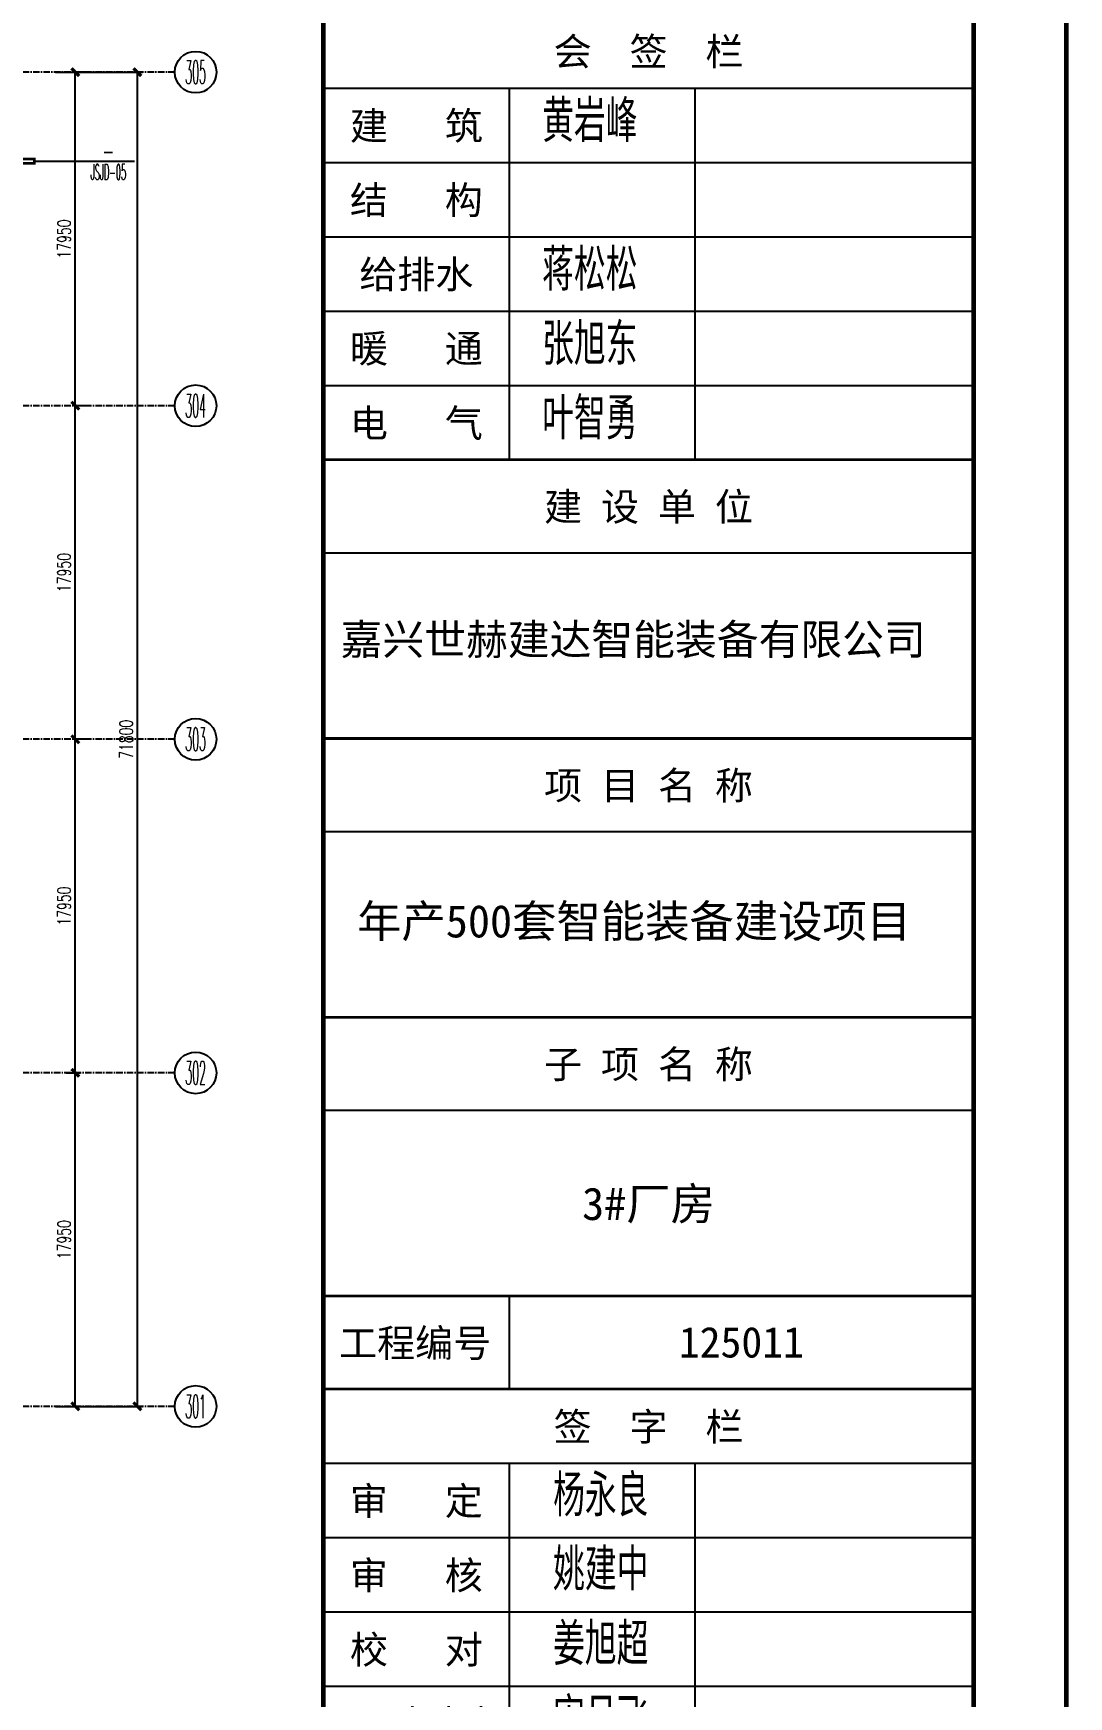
# Model space of a CAD drawing. Extents: x -599358 to 2865263, y -1062760 to 486533.
# Drawn here: x 1994957 to 2050709, y -895172 to -805656 of the extents above; entities that cross this region are included whole.
import ezdxf
from ezdxf.enums import TextEntityAlignment as Align

# ---------------------------------------------------------------- set-up
doc = ezdxf.new("R2010")
doc.units = 0
doc.set_wipeout_variables(frame=1)
doc.linetypes.add('CENTER', pattern=[2, 1.25, -0.25, 0.25, -0.25])
doc.linetypes.add('DASH', pattern=[0.35, 0.25, -0.1])
for name, color, linetype in [('0-cxFrame', 155, 'Continuous'), ('3符号', 173, 'Continuous'), ('3索引', 3, 'Continuous'), ('DIM', 173, 'Continuous'), ('DOTE', 1, 'CENTER'), ('qianming', 155, 'Continuous')]:
    doc.layers.add(name, color=color, linetype=linetype)
doc.layers.add('0-cxText', color=131, linetype='Continuous', lineweight=25)
doc.styles.add('_TCH_AXIS', font='COMPLEX', dxfattribs={"bigfont": 'GBCBIG'})
doc.styles.add('BZHZ', font='bzxw', dxfattribs={"width": 0.8, "bigfont": 'bzhz'})
doc.styles.add('cx_biaoti', font='')
doc.styles.add('cx_tuming', font='simhei.ttf')
doc.styles.add('cx_tuqian1', font='宋体.shx')
doc.styles.add('DHTEXT-1', font='romans.shx', dxfattribs={"width": 0.7, "bigfont": 'chinese.shx'})
doc.styles.add('卓越符号', font='ROMANS.shx', dxfattribs={"width": 0.7, "bigfont": 'CHINESE.shx'})
doc.styles.add('黑体', font='simhei.ttf')
doc.styles.get('cx_biaoti').set_extended_font_data('SimSun')
doc.dimstyles.new('ZN280', dxfattribs={"dimscale": 280, "dimtxt": 2.5, "dimasz": 1.5, "dimexe": 1, "dimexo": 2, "dimgap": 0.9, "dimtad": 1, "dimdec": 0, "dimdsep": 46, "dimtxsty": 'DHTEXT-1', "dimblk": 'ARCHTICK', "dimcen": 2.5, "dimclrd": 173, "dimclre": 173, "dimclrt": 7, "dimazin": 2, "dimtfac": 1, "dimtdec": 0, "dimtix": 1, "dimtmove": 2, "dimatfit": 3, "dimfxl": 0, "dimarcsym": 0})

# ---------------------------------------------------------------- blocks, each defined once
blk = doc.blocks.new('卓越-轴号')
blk.add_circle((0, 0), 4)
at = {"color": 0, "style": '_TCH_AXIS', "width": 1.041667, "flags": 8}
blk.add_attdef('A', text='', height=4.48, dxfattribs=at).set_placement((-2, -2.24), (2, -2.24), align=Align.FIT)
blk = doc.blocks.new('卓越-指向索引')
blk.add_wipeout([(0, 5), (-0.52, 4.97), (-1.04, 4.89), (-1.55, 4.76), (-2.03, 4.57), (-2.5, 4.33), (-2.94, 4.05), (-3.35, 3.72), (-3.72, 3.35), (-4.05, 2.94), (-4.33, 2.5), (-4.57, 2.03), (-4.76, 1.55), (-4.89, 1.04), (-4.97, 0.52), (-5, 0), (-4.97, -0.52), (-4.89, -1.04), (-4.76, -1.55), (-4.57, -2.03), (-4.33, -2.5), (-4.05, -2.94), (-3.72, -3.35), (-3.35, -3.72), (-2.94, -4.05), (-2.5, -4.33), (-2.03, -4.57), (-1.55, -4.76), (-1.04, -4.89), (-0.52, -4.97), (0, -5), (0.52, -4.97), (1.04, -4.89), (1.55, -4.76), (2.03, -4.57), (2.5, -4.33), (2.94, -4.05), (3.35, -3.72), (3.72, -3.35), (4.05, -2.94), (4.33, -2.5), (4.57, -2.03), (4.76, -1.55), (4.89, -1.04), (4.97, -0.52), (5, 0), (4.97, 0.52), (4.89, 1.04), (4.76, 1.55), (4.57, 2.03), (4.33, 2.5), (4.05, 2.94), (3.72, 3.35), (3.35, 3.72), (2.94, 4.05), (2.5, 4.33), (2.03, 4.57), (1.55, 4.76), (1.04, 4.89), (0.52, 4.97)])
blk.add_line((-5, 0), (5, 0))
at = {"color": 0, "style": '卓越符号', "width": 0.7, "flags": 8}
blk.add_attdef('索引编号', text='', height=3, dxfattribs=at).set_placement((0, 0.37), align=Align.CENTER)
at = {"color": 0, "style": '卓越符号', "width": 0.892319, "flags": 8}
blk.add_attdef('图号', text='', height=3, dxfattribs=at).set_placement((-3.41, -3.6), (3.41, -3.6), align=Align.FIT)
blk = doc.blocks.new('_ArchTick')
at = {"color": 0, "linetype": 'ByBlock', "const_width": 0.4}
blk.add_lwpolyline([(-0.5, -0.5), (0.5, 0.5)], dxfattribs=at)
blk = doc.blocks.new('*D1994')
at = {"layer": 'Defpoints', "color": 0, "ltscale": 2800, "transparency": 16777216}
for p in [(1996169, -861600), (1997223, -861600), (1996169, -879550)]:
    blk.add_point(p, dxfattribs=at)
at = {"layer": 'DIM', "color": 173, "linetype": 'ByBlock', "lineweight": -2, "ltscale": 2800, "transparency": 16777216}
for p, q in [((1996729, -861600), (1997503, -861600)), ((1997223, -879550), (1997223, -861600)), ((1996729, -879550), (1997503, -879550))]:
    blk.add_line(p, q, dxfattribs=at)
at = {"layer": 'DIM', "color": 173, "lineweight": -2, "ltscale": 2800, "transparency": 16777216, "xscale": 420, "yscale": 420, "zscale": 420}
for p, rotation in [((1997223, -861600), 90), ((1997223, -879550), 270)]:
    blk.add_blockref('_ArchTick', p, dxfattribs=dict(at, rotation=rotation))
at = {"layer": 'DIM', "color": 7, "ltscale": 2800, "transparency": 16777216, "insert": (1996621, -870575), "char_height": 700, "attachment_point": 5, "rotation": 90, "style": 'DHTEXT-1'}
blk.add_mtext('17950', dxfattribs=at)
blk = doc.blocks.new('*D1995')
at = {"layer": 'Defpoints', "color": 0, "ltscale": 2800, "transparency": 16777216}
for p in [(1997223, -843650), (1997223, -843650), (1996169, -861600)]:
    blk.add_point(p, dxfattribs=at)
at = {"layer": 'DIM', "color": 173, "linetype": 'ByBlock', "lineweight": -2, "ltscale": 2800, "transparency": 16777216}
for p, q in [((1997223, -861600), (1997223, -843650)), ((1997783, -843650), (1997503, -843650)), ((1996729, -861600), (1997503, -861600))]:
    blk.add_line(p, q, dxfattribs=at)
at = {"layer": 'DIM', "color": 173, "lineweight": -2, "ltscale": 2800, "transparency": 16777216, "xscale": 420, "yscale": 420, "zscale": 420}
for p, rotation in [((1997223, -843650), 90), ((1997223, -861600), 270)]:
    blk.add_blockref('_ArchTick', p, dxfattribs=dict(at, rotation=rotation))
at = {"layer": 'DIM', "color": 7, "ltscale": 2800, "transparency": 16777216, "insert": (1996621, -852625), "char_height": 700, "attachment_point": 5, "rotation": 90, "style": 'DHTEXT-1'}
blk.add_mtext('17950', dxfattribs=at)
blk = doc.blocks.new('*D1996')
at = {"layer": 'Defpoints', "color": 0, "ltscale": 2800, "transparency": 16777216}
for p in [(1997223, -825700), (1997223, -825700), (1997223, -843650)]:
    blk.add_point(p, dxfattribs=at)
at = {"layer": 'DIM', "color": 173, "linetype": 'ByBlock', "lineweight": -2, "ltscale": 2800, "transparency": 16777216}
for p, q in [((1997223, -843650), (1997223, -825700)), ((1997783, -825700), (1997503, -825700)), ((1997783, -843650), (1997503, -843650))]:
    blk.add_line(p, q, dxfattribs=at)
at = {"layer": 'DIM', "color": 173, "lineweight": -2, "ltscale": 2800, "transparency": 16777216, "xscale": 420, "yscale": 420, "zscale": 420}
for p, rotation in [((1997223, -825700), 90), ((1997223, -843650), 270)]:
    blk.add_blockref('_ArchTick', p, dxfattribs=dict(at, rotation=rotation))
at = {"layer": 'DIM', "color": 7, "ltscale": 2800, "transparency": 16777216, "insert": (1996621, -834675), "char_height": 700, "attachment_point": 5, "rotation": 90, "style": 'DHTEXT-1'}
blk.add_mtext('17950', dxfattribs=at)
blk = doc.blocks.new('*D1997')
at = {"layer": 'Defpoints', "color": 0, "ltscale": 2800, "transparency": 16777216}
for p in [(1997223, -807750), (1997223, -807750), (1997223, -825700)]:
    blk.add_point(p, dxfattribs=at)
at = {"layer": 'DIM', "color": 173, "linetype": 'ByBlock', "lineweight": -2, "ltscale": 2800, "transparency": 16777216}
for p, q in [((1997223, -825700), (1997223, -807750)), ((1997783, -807750), (1997503, -807750)), ((1997783, -825700), (1997503, -825700))]:
    blk.add_line(p, q, dxfattribs=at)
at = {"layer": 'DIM', "color": 173, "lineweight": -2, "ltscale": 2800, "transparency": 16777216, "xscale": 420, "yscale": 420, "zscale": 420}
for p, rotation in [((1997223, -807750), 90), ((1997223, -825700), 270)]:
    blk.add_blockref('_ArchTick', p, dxfattribs=dict(at, rotation=rotation))
at = {"layer": 'DIM', "color": 7, "ltscale": 2800, "transparency": 16777216, "insert": (1996621, -816725), "char_height": 700, "attachment_point": 5, "rotation": 90, "style": 'DHTEXT-1'}
blk.add_mtext('17950', dxfattribs=at)
blk = doc.blocks.new('*D1998')
at = {"layer": 'Defpoints', "color": 0, "ltscale": 2800, "transparency": 16777216}
for p in [(1995589, -807750), (2000562, -807750), (1995589, -879550)]:
    blk.add_point(p, dxfattribs=at)
at = {"layer": 'DIM', "color": 173, "linetype": 'ByBlock', "lineweight": -2, "ltscale": 2800, "transparency": 16777216}
for p, q in [((1996149, -807750), (2000842, -807750)), ((2000562, -879550), (2000562, -807750)), ((1996149, -879550), (2000842, -879550))]:
    blk.add_line(p, q, dxfattribs=at)
at = {"layer": 'DIM', "color": 173, "lineweight": -2, "ltscale": 2800, "transparency": 16777216, "xscale": 420, "yscale": 420, "zscale": 420}
for p, rotation in [((2000562, -807750), 90), ((2000562, -879550), 270)]:
    blk.add_blockref('_ArchTick', p, dxfattribs=dict(at, rotation=rotation))
at = {"layer": 'DIM', "color": 7, "ltscale": 2800, "transparency": 16777216, "insert": (1999960, -843650), "char_height": 700, "attachment_point": 5, "rotation": 90, "style": 'DHTEXT-1'}
blk.add_mtext('71800', dxfattribs=at)
blk = doc.blocks.new('zjcx_lan_huiqian(Dragon)')
for p, q in [((-7000, -800), (0, -800)), ((-5000, -800), (-5000, -4800)), ((-3000, -800), (-3000, -4800)), ((-7000, -1600), (0, -1600)), ((-7000, -2400), (0, -2400)), ((-7000, -3200), (0, -3200)), ((-7000, -4000), (0, -4000))]:
    blk.add_line(p, q)
at = {"const_width": 30}
blk.add_lwpolyline([(-7000, 0), (0, 0)], dxfattribs=at)
blk.add_lwpolyline([(-7000, 0), (0, 0), (0, -4800), (-7000, -4800)], close=True, dxfattribs=at)
at = {"style": 'cx_biaoti'}
for s, p in [('会  签  栏', (-3500, -400)), ('建   筑', (-6000, -1200)), ('结   构', (-6000, -2000)), ('给排水', (-6000, -2800)), ('暖   通', (-6000, -3600)), ('电   气', (-6000, -4400))]:
    blk.add_text(s, height=300, dxfattribs=at).set_placement(p, align=Align.MIDDLE)
blk = doc.blocks.new('T-汇签(Dragon)')
at = {"layer": '0-cxFrame'}
blk.add_blockref('zjcx_lan_huiqian(Dragon)', (0, 0), dxfattribs=at)
at = {"layer": 'qianming', "style": 'BZHZ', "width": 0.8}
for s, p in [('黄岩峰', (-4132, -1132)), ('蒋松松', (-4132, -2732)), ('张旭东', (-4132, -3532)), ('叶智勇', (-4132, -4332))]:
    blk.add_text(s, height=450, dxfattribs=at).set_placement(p, align=Align.MIDDLE)
blk = doc.blocks.new('zjcx_lan_qianzi(Dragon)')
for p, q in [((-7000, 4800), (0, 4800)), ((-5000, 4800), (-5000, 0)), ((-3000, 4800), (-3000, 0)), ((-7000, 4000), (0, 4000)), ((-7000, 3200), (0, 3200)), ((-7000, 2400), (0, 2400)), ((-7000, 1600), (0, 1600)), ((-7000, 800), (0, 800))]:
    blk.add_line(p, q)
at = {"const_width": 30}
blk.add_lwpolyline([(-7000, 5600), (0, 5600)], dxfattribs=at)
blk.add_lwpolyline([(-7000, 5600), (0, 5600), (0, 0), (-7000, 0)], close=True, dxfattribs=at)
at = {"style": 'cx_biaoti'}
for s, p in [('签  字  栏', (-3500, 5200)), ('审   定', (-6000, 4400)), ('审   核', (-6000, 3600)), ('校   对', (-6000, 2800)), ('设   计', (-6000, 400))]:
    blk.add_text(s, height=300, dxfattribs=at).set_placement(p, align=Align.MIDDLE)
at = {"style": 'cx_biaoti', "width": 0.85}
for s, p in [('项目负责人', (-6000, 2000)), ('专业负责人', (-6000, 1200))]:
    blk.add_text(s, height=300, dxfattribs=at).set_placement(p, align=Align.MIDDLE)
blk = doc.blocks.new('T-签字(Dragon)')
at = {"layer": '0-cxFrame'}
blk.add_blockref('zjcx_lan_qianzi(Dragon)', (0, 0), dxfattribs=at)
at = {"layer": 'qianming', "style": 'BZHZ', "width": 0.8}
for s, p in [('杨永良', (-4014, 4478)), ('姚建中', (-4014, 3678)), ('姜旭超', (-4014, 2878)), ('宋月飞', (-4014, 2078)), ('宋月飞', (-4014, 1278)), ('叶佳超', (-4014, 478))]:
    blk.add_text(s, height=450, dxfattribs=at).set_placement(p, align=Align.MIDDLE)
blk = doc.blocks.new('zjcx_lan_xiangmu(Dragon)')
for p, q in [((-7000, 9000), (0, 9000)), ((-7000, 6000), (0, 6000)), ((-7000, 3000), (0, 3000)), ((-5000, 1000), (-5000, 0))]:
    blk.add_line(p, q)
at = {"const_width": 30}
for points in [[(-7000, 10000), (0, 10000)], [(-7000, 7000), (0, 7000)], [(-7000, 7000), (0, 7000)], [(-7000, 4000), (0, 4000)], [(-7000, 4000), (0, 4000)], [(-7000, 1000), (0, 1000)], [(-7000, 0), (0, 0)]]:
    blk.add_lwpolyline(points, dxfattribs=at)
blk.add_lwpolyline([(-7000, 10000), (0, 10000), (0, 0), (-7000, 0)], close=True)
at = {"style": 'cx_biaoti'}
for s, p in [('建 设 单 位', (-3500, 9500)), ('项 目 名 称', (-3500, 6500)), ('子 项 名 称', (-3500, 3500)), ('工程编号', (-6013, 500))]:
    blk.add_text(s, height=300, dxfattribs=at).set_placement(p, align=Align.MIDDLE)
blk = doc.blocks.new('T-项目(Dragon)')
blk.add_blockref('zjcx_lan_xiangmu(Dragon)', (0, 0))
at = {"color": 3, "style": 'cx_tuming'}
for s, height, p in [('嘉兴世赫建达智能装备有限公司', 330, (-6816, 7901)), ('年产500套智能装备建设项目 ', 350, (-6638, 4859))]:
    blk.add_text(s, height=height, dxfattribs=at).set_placement(p)
blk = doc.blocks.new('zjcx_T2(Dragon)')
at = {"layer": '0-cxFrame', "const_width": 50}
blk.add_lwpolyline([(-7000, 40000), (0, 40000), (0, 0), (-7000, 0)], close=True, dxfattribs=at)
at = {"layer": '0-cxFrame'}
for name, p in [('T-汇签(Dragon)', (0, 29800)), ('T-项目(Dragon)', (0, 15000)), ('T-签字(Dragon)', (0, 9400))]:
    blk.add_blockref(name, p, dxfattribs=at)
blk = doc.blocks.new('TK22.A2 L(Dragon)')
at = {"layer": '0-cxFrame', "color": 7, "const_width": 0.5}
blk.add_lwpolyline([(0, 0), (-594, 0), (-594, 420), (0, 420)], close=True, dxfattribs=at)
at = {"layer": '0-cxFrame', "const_width": 0.5}
for points in [[(-80, 10), (-574, 10), (-574, 410), (-80, 410)], [(-10, 10), (-80, 10), (-80, 410), (-10, 410)]]:
    blk.add_lwpolyline(points, close=True, dxfattribs=at)
at = {"layer": '0-cxFrame', "xscale": 0.01, "yscale": 0.01, "zscale": 0.01}
blk.add_blockref('zjcx_T2(Dragon)', (-10, 10), dxfattribs=at)
at = {"style": '黑体', "flags": 4}
blk.add_attdef('图幅', text='', height=3.3, dxfattribs=at).set_placement((-40, 3), align=Align.RIGHT)
at = {"layer": '0-cxText', "flags": 4}
for tag, height, style, p in [('建设单位', 3.5, 'cx_tuming', (-45, 240)), ('项目名称', 3.5, 'cx_tuming', (-45, 210)), ('子项名称', 3.5, 'cx_tuming', (-45, 180)), ('工程编号', 3.3, 'cx_tuqian1', (-35, 165)), ('图名1', 3.5, 'cx_tuming', (-45, 87)), ('图名2', 3.5, 'cx_tuming', (-45, 79)), ('图名3', 3.5, 'cx_tuming', (-45, 71)), ('出图日期', 3.3, 'cx_tuqian1', (-39, 60)), ('专业', 3.3, 'cx_tuqian1', (-55, 52)), ('图号', 3.3, 'cx_tuqian1', (-55, 44)), ('版次', 3.3, 'cx_tuqian1', (-20, 44))]:
    blk.add_attdef(tag, text='', height=height, dxfattribs=dict(at, style=style)).set_placement(p, align=Align.MIDDLE)
at = {"layer": 'Defpoints', "color": 6, "flags": 4}
for tag, height, style, p in [('tufu', 3.3, '黑体', (-12, 12)), ('dwfname', 4, 'cx_tuqian1', (-80, 3))]:
    blk.add_attdef(tag, text='', height=height, dxfattribs=dict(at, style=style)).set_placement(p, align=Align.RIGHT)

msp = doc.modelspace()

# ---------------------------------------------------------------- linework, layer by layer
at = {"layer": '3索引', "linetype": 'DASH', "ltscale": 1400, "const_width": 140}
msp.add_lwpolyline([(1993925.9, -812424.1), (1995020.1, -812424.1), (1995020.1, -812651.9), (1993925.9, -812651.9)], close=True, dxfattribs=at)
at = {"layer": '3索引'}
msp.add_lwpolyline([(1995020.1, -812538), (1996858.9, -812538), (1999001.7, -812538)], dxfattribs=at)
at = {"layer": 'DOTE', "ltscale": 280}
for p, q in [((2002579, -807750), (1802219, -807750)), ((2002579, -825700), (1802219, -825700)), ((2002579, -843650), (1802219, -843650)), ((2002579, -861600), (1802219, -861600)), ((2002579, -879550), (1802219, -879550))]:
    msp.add_line(p, q, dxfattribs=at)

# ---------------------------------------------------------------- block references
at = {"layer": '3符号', "color": 7}
ref = msp.add_blockref('卓越-轴号', (2003699, -807750), dxfattribs=dict(at, xscale=280, yscale=280, zscale=280))
ref.add_attrib('A', '305', dxfattribs={"layer": '0', "color": 0, "height": 1254.4, "style": '_TCH_AXIS', "width": 0.353774}).set_placement((2003139, -808377.2), (2004259, -808377.2), align=Align.FIT)
ref = msp.add_blockref('卓越-轴号', (2003699, -825700), dxfattribs=dict(at, xscale=280, yscale=280, zscale=280))
ref.add_attrib('A', '304', dxfattribs={"layer": '0', "color": 0, "height": 1254.4, "style": '_TCH_AXIS', "width": 0.340909}).set_placement((2003139, -826327.2), (2004259, -826327.2), align=Align.FIT)
ref = msp.add_blockref('卓越-轴号', (2003699, -843650), dxfattribs=dict(at, xscale=280, yscale=280, zscale=280))
ref.add_attrib('A', '303', dxfattribs={"layer": '0', "color": 0, "height": 1254.4, "style": '_TCH_AXIS', "width": 0.353774}).set_placement((2003139, -844277.2), (2004259, -844277.2), align=Align.FIT)
ref = msp.add_blockref('卓越-轴号', (2003699, -861600), dxfattribs=dict(at, xscale=280, yscale=280, zscale=280))
ref.add_attrib('A', '302', dxfattribs={"layer": '0', "color": 0, "height": 1254.4, "style": '_TCH_AXIS', "width": 0.353774}).set_placement((2003139, -862227.2), (2004259, -862227.2), align=Align.FIT)
ref = msp.add_blockref('卓越-轴号', (2003699, -879550), dxfattribs=dict(at, xscale=280, yscale=280, zscale=280))
ref.add_attrib('A', '301', dxfattribs={"layer": '0', "color": 0, "height": 1254.4, "style": '_TCH_AXIS', "width": 0.390625}).set_placement((2003139, -880177.2), (2004259, -880177.2), align=Align.FIT)

# ---------------------------------------------------------------- dimensions: what is measured, and where the dimension line sits
at = {"layer": 'DIM', "ltscale": 2800}
for base, p1, p2, picture, middle in [((1997223.1, -825700), (1997223.1, -843650), (1997223.1, -825700), '*D1996', (1996621.1, -834675)), ((1997223.1, -843650), (1996169.4, -861600), (1997223.1, -843650), '*D1995', (1996621.1, -852625))]:
    dim = msp.add_linear_dim(base=base, p1=p1, p2=p2, angle=270, dimstyle='ZN280', dxfattribs=at)
    dim.commit()
    dim.dimension.update_dxf_attribs({"geometry": picture, "text_midpoint": middle})
dim = msp.add_aligned_dim(p1=(1996169.4, -879550), p2=(1996169.4, -861600), distance=-1053.8, dimstyle='ZN280', dxfattribs=at)
dim.commit()
dim.dimension.update_dxf_attribs({"geometry": '*D1994', "text_midpoint": (1996621.1, -870575)})

# ---------------------------------------------------------------- next in the draw order: block references
at = {"layer": '3索引', "color": 7}
ref = msp.add_blockref('卓越-指向索引', (1999001.7, -812538), dxfattribs=dict(at, xscale=280, yscale=280, zscale=280))
ref.add_attrib('索引编号', '-', dxfattribs={"layer": '0', "color": 0, "height": 840, "style": '卓越符号', "width": 0.7}).set_placement((1999001.7, -812435.8), align=Align.CENTER)
ref.add_attrib('图号', 'JSJD-05', dxfattribs={"layer": '0', "color": 0, "height": 840, "style": '卓越符号', "width": 0.350988}).set_placement((1998047.9, -813546.5), (1999957.3, -813546.5), align=Align.FIT)

# ---------------------------------------------------------------- next in the draw order: block references
at = {"layer": '0-cxFrame'}
ref = msp.add_blockref('TK22.A2 L(Dragon)', (2050583.8, -958607), dxfattribs=dict(at, xscale=500, yscale=500, zscale=500))
ref.add_attrib('子项名称', '3#厂房', dxfattribs={"layer": '0-cxText', "height": 1750, "style": 'cx_tuming'}).set_placement((2028083.8, -868607), align=Align.MIDDLE)
ref.add_attrib('工程编号', '125011', dxfattribs={"layer": '0-cxText', "height": 1650, "style": 'cx_tuqian1'}).set_placement((2033083.8, -876107), align=Align.MIDDLE)

# ---------------------------------------------------------------- next in the draw order: dimensions: what is measured, and where the dimension line sits
at = {"layer": 'DIM', "ltscale": 2800}
dim = msp.add_aligned_dim(p1=(1995588.7, -879550), p2=(1995588.7, -807750), distance=-4972.9, dimstyle='ZN280', dxfattribs=at)
dim.commit()
dim.dimension.update_dxf_attribs({"geometry": '*D1998', "text_midpoint": (1999959.6, -843650)})
dim = msp.add_linear_dim(base=(1997223.1, -807750), p1=(1997223.1, -825700), p2=(1997223.1, -807750), angle=270, dimstyle='ZN280', dxfattribs=at)
dim.commit()
dim.dimension.update_dxf_attribs({"geometry": '*D1997', "text_midpoint": (1996621.1, -816725)})

doc.saveas('drawing.dxf')
